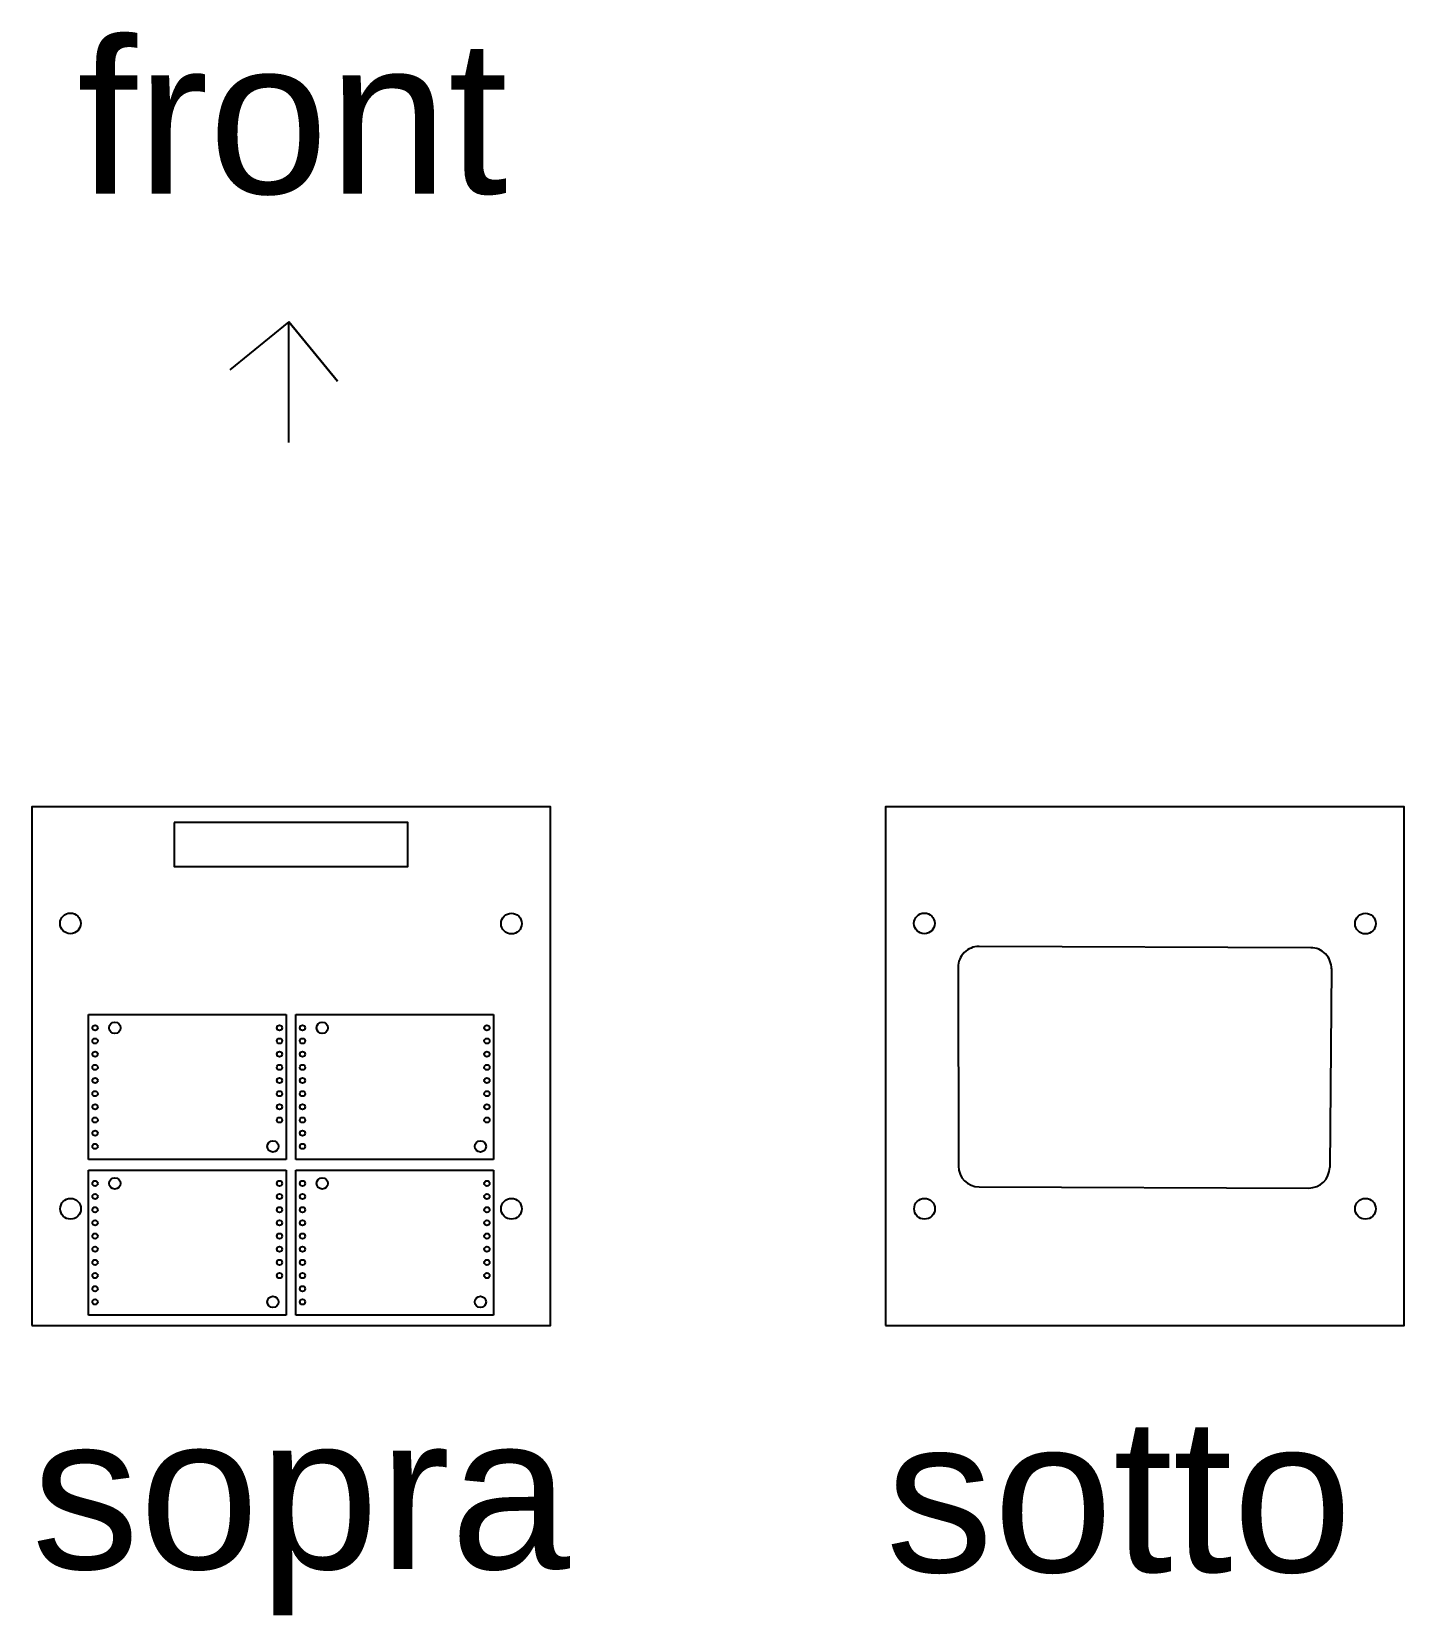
# Model space of a CAD drawing. Header units: millimetres. Extents: x 31 to 295, y 16 to 322.
import ezdxf

# ---------------------------------------------------------------- set-up
doc = ezdxf.new("R2010")
doc.units = ezdxf.units.MM
for name, color, linetype in [('motor driver', 7, 'Continuous'), ('outline', 7, 'Continuous'), ('scheda palla', 7, 'Continuous')]:
    doc.layers.add(name, color=color, linetype=linetype)
doc.layers.get('scheda palla').off()
doc.styles.get("Standard").update_dxf_attribs({"font": 'arial.ttf'})

# ---------------------------------------------------------------- blocks, each defined once
blk = doc.blocks.new('motor driver')
at = {"layer": 'motor driver'}
for p, q in [((0, 0), (0, 2.794)), ((0, 2.794), (3.81, 2.794)), ((3.81, 2.794), (3.81, 0)), ((3.81, 0), (0, 0))]:
    blk.add_line(p, q, dxfattribs=at)
for centre, radius in [((0.127, 2.54), 0.0508), ((0.508, 2.54), 0.109), ((3.683, 2.54), 0.0508), ((0.127, 2.286), 0.0508), ((3.683, 2.286), 0.0508), ((0.127, 2.032), 0.0508), ((3.683, 2.032), 0.0508), ((3.683, 2.032), 0.0508), ((0.127, 1.778), 0.0508), ((0.127, 1.524), 0.0508), ((3.683, 1.778), 0.0508), ((3.683, 1.778), 0.0508), ((3.683, 1.524), 0.0508), ((0.127, 1.27), 0.0508), ((3.683, 1.27), 0.0508), ((0.127, 1.016), 0.0508), ((3.683, 1.016), 0.0508), ((0.127, 0.762), 0.0508), ((3.683, 0.762), 0.0508), ((0.127, 0.508), 0.0508), ((3.556, 0.254), 0.109), ((0.127, 0.254), 0.0508)]:
    blk.add_circle(centre, radius, dxfattribs=at)
blk = doc.blocks.new('*U6')
at = {"layer": 'scheda palla', "xscale": 10, "yscale": 10, "zscale": 10}
blk.add_blockref('motor driver', (-19.05, -13.97), dxfattribs=at)
blk = doc.blocks.new('*U8')
at = {"layer": 'outline', "color": 0, "linetype": 'ByBlock', "lineweight": -2, "transparency": 16777216}
for p in [(0, 30), (40, 30), (0, 0), (40, 0)]:
    blk.add_blockref('*U6', p, dxfattribs=at)

msp = doc.modelspace()

# ---------------------------------------------------------------- linework, layer by layer
at = {"layer": 'outline'}
for p, q in [((80.2, 265.59), (68.78, 256.31)), ((80.2, 242.26), (80.2, 265.59)), ((80.2, 265.59), (89.54, 254.11)), ((89.54, 254.11), (80.2, 265.59)), ((277.19, 144.86), (213.24, 145.1)), ((209.21, 141.1), (209.27, 102.73)), ((281.19, 140.86), (280.85, 102.47)), ((213.25, 98.74), (276.85, 98.51))]:
    msp.add_line(p, q, dxfattribs=at)
for points in [[(30.59, 72.01), (130.59, 72.01), (130.59, 172.01), (30.59, 172.01), (30.59, 72.01)], [(195.24, 72.01), (295.24, 72.01), (295.24, 172.01), (195.24, 172.01), (195.24, 72.01)], [(58.09, 169.01), (58.09, 160.51), (103.09, 160.51), (103.09, 169.01)]]:
    msp.add_lwpolyline(points, close=True, dxfattribs=at)
for centre in [(38.05, 149.55), (123.09, 149.51), (202.7, 149.55), (287.74, 149.51), (38.09, 94.51), (123.09, 94.51), (202.74, 94.51), (287.74, 94.51)]:
    msp.add_circle(centre, 2, dxfattribs=at)
for centre, start, end in [((213.21, 141.1), 89.5993, 180.1846), ((277.19, 140.86), 358.9802, 89.9829), ((213.27, 102.74), 180.0923, 269.9864), ((276.85, 102.51), 269.5957, 359.4901)]:
    msp.add_arc(centre, 4, start, end, dxfattribs=at)

# ---------------------------------------------------------------- block references
msp.add_blockref('*U8', (60.59, 87.98), dxfattribs=at)

# ---------------------------------------------------------------- texts
msp.add_text('front', height=29.705, dxfattribs=at).set_placement((39.35, 290.28))
at = {"layer": 'outline', "char_height": 29.705, "attachment_point": 1}
for s, width, insert in [('sotto', 44.8273, (195.24, 54.17)), ('sopra', 104.7505, (30.59, 54.77))]:
    msp.add_mtext_dynamic_manual_height_columns(s, width=width, gutter_width=148.53, heights=[0], dxfattribs=dict(at, insert=insert))

doc.saveas('drawing.dxf')
